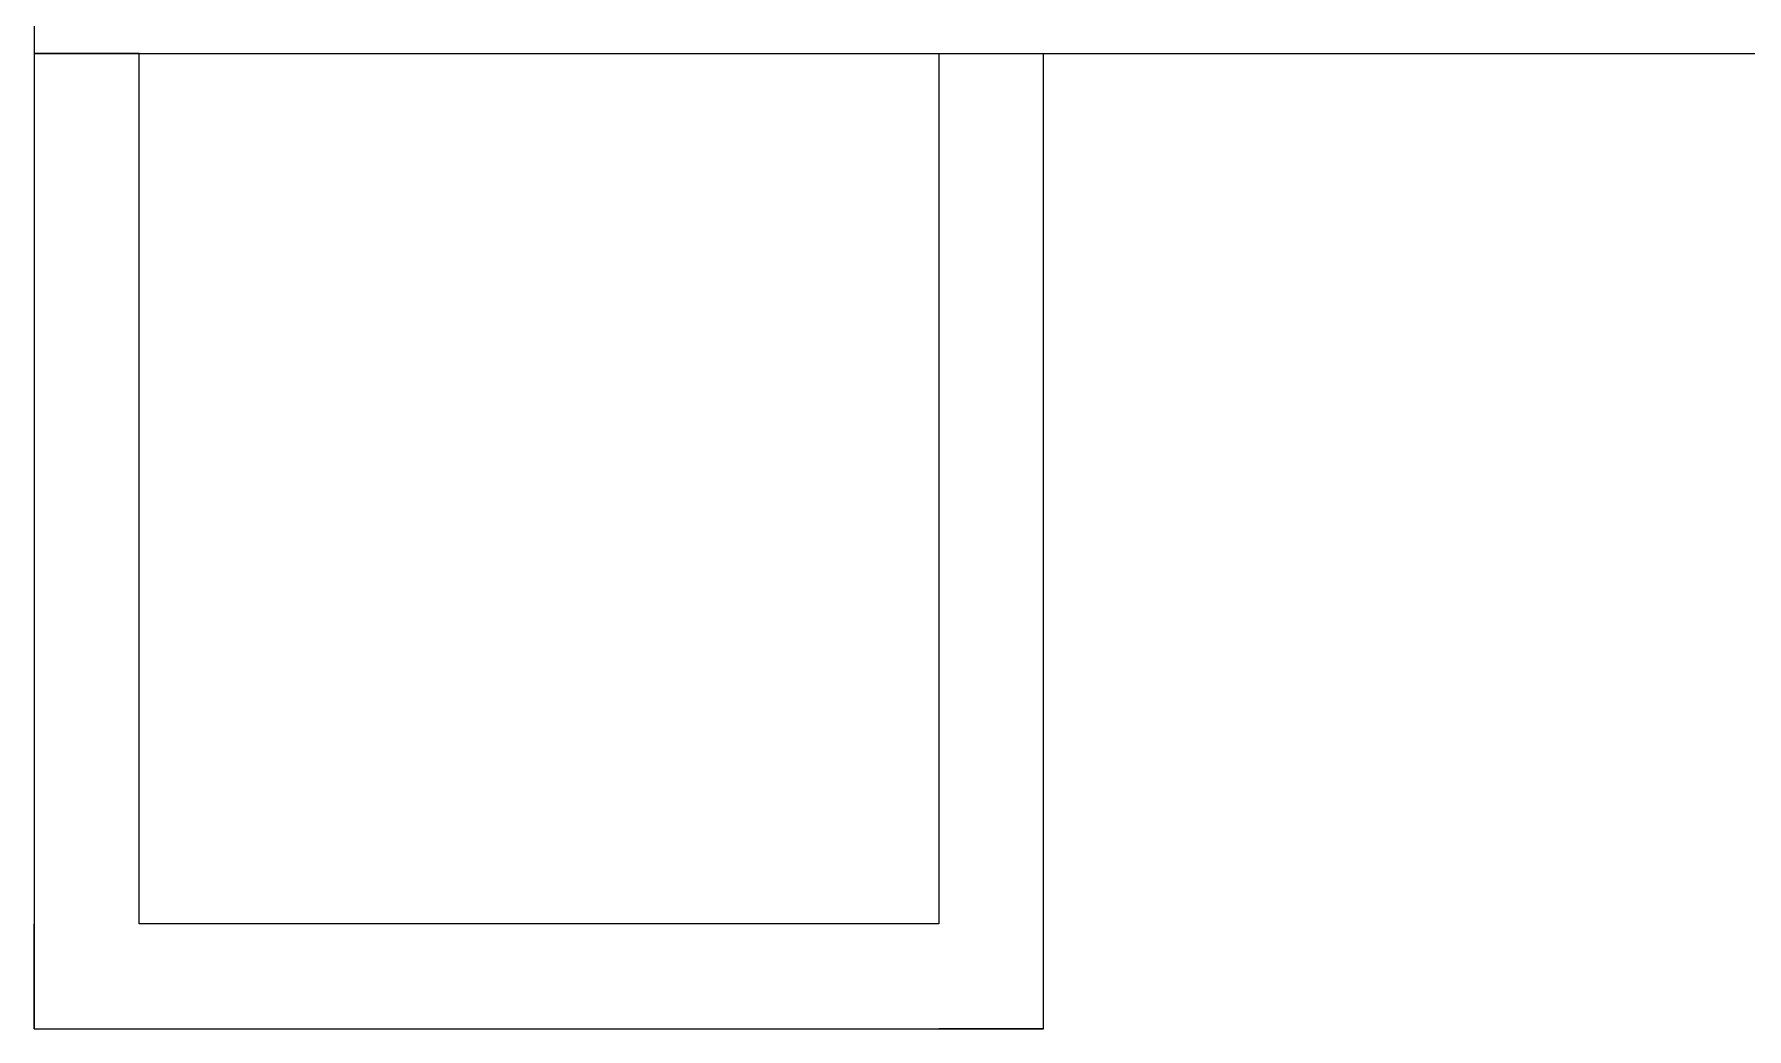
# Model space of a CAD drawing. Header units: millimetres. Extents: x -22227 to 20164, y 15335 to 61747.
# Drawn here: x -6555 to -5738, y 57252 to 57726 of the extents above; entities that cross this region are included whole.
import ezdxf

# ---------------------------------------------------------------- set-up
doc = ezdxf.new("R2010")
doc.units = ezdxf.units.MM
doc.layers.add('A-WALL', color=7, linetype='Continuous', lineweight=9)

# ---------------------------------------------------------------- blocks, each defined once
blk = doc.blocks.new('AK-SGS-M3-A_rvt-1-MẶT BẰNG BỐ TRÍ THIẾT BỊ')
at = {"layer": 'A-WALL', "color": 253, "true_color": 0xaaaaaa}
for p, q in [((-6555.15, 58116.94), (-6555.15, 57716.94)), ((-6555.15, 57716.94), (-6555.15, 57301.94)), ((-6505.15, 57716.94), (-6123.59, 57716.94)), ((-6505.15, 57301.94), (-6505.15, 57716.94)), ((-6123.59, 57716.94), (-6123.59, 57301.94)), ((-6073.59, 57716.94), (-5058.59, 57716.94)), ((-6073.59, 57251.94), (-6073.59, 57716.94)), ((-6555.15, 57301.94), (-6555.15, 57251.94)), ((-6123.59, 57301.94), (-6505.15, 57301.94)), ((-6555.15, 57251.94), (-6123.59, 57251.94)), ((-6123.59, 57251.94), (-6073.59, 57251.94))]:
    blk.add_line(p, q, dxfattribs=at)
at = {"layer": 'A-WALL', "color": 254, "true_color": 0xcccccc}
for p, q in [((-6555.15, 58116.94), (-6555.15, 57716.94)), ((-6555.15, 57716.94), (-6555.15, 57301.94)), ((-6505.15, 57716.94), (-6123.59, 57716.94)), ((-6505.15, 57301.94), (-6505.15, 57716.94)), ((-6123.59, 57716.94), (-6123.59, 57301.94)), ((-6073.59, 57716.94), (-5058.59, 57716.94)), ((-6073.59, 57251.94), (-6073.59, 57716.94)), ((-6555.15, 57251.94), (-6555.15, 57301.94)), ((-6123.59, 57301.94), (-6505.15, 57301.94)), ((-6555.15, 57251.94), (-6123.59, 57251.94)), ((-6073.59, 57251.94), (-6123.59, 57251.94))]:
    blk.add_line(p, q, dxfattribs=at)
at = {"layer": 'A-WALL', "color": 254, "true_color": 0xe0e0e0}
for p, q in [((-6505.15, 57716.94), (-6555.15, 57716.94)), ((-6555.15, 57716.94), (-6505.15, 57716.94)), ((-6123.59, 57716.94), (-6073.59, 57716.94)), ((-6123.59, 57716.94), (-6073.59, 57716.94))]:
    blk.add_line(p, q, dxfattribs=at)

msp = doc.modelspace()

# ---------------------------------------------------------------- block references
at = {"lineweight": 5}
msp.add_blockref('AK-SGS-M3-A_rvt-1-MẶT BẰNG BỐ TRÍ THIẾT BỊ', (0, 0), dxfattribs=at)

doc.saveas('drawing.dxf')
